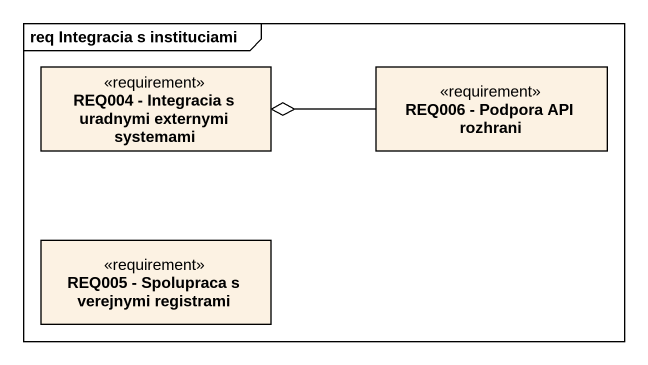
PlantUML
@startuml
mainframe req Integracia s instituciami
hide circle
hide empty members
class "REQ004 - Integracia s uradnymi externymi systemami" as REQ004_Integracia_s <<requirement>>
class "REQ006 - Podpora API rozhrani" as REQ006_Podpora_API_rozhrani <<requirement>>
class "REQ005 - Spolupraca s verejnymi registrami" as REQ005_Spolupraca_s <<requirement>>
REQ006_Podpora_API_rozhrani -left-o REQ004_Integracia_s
@enduml
